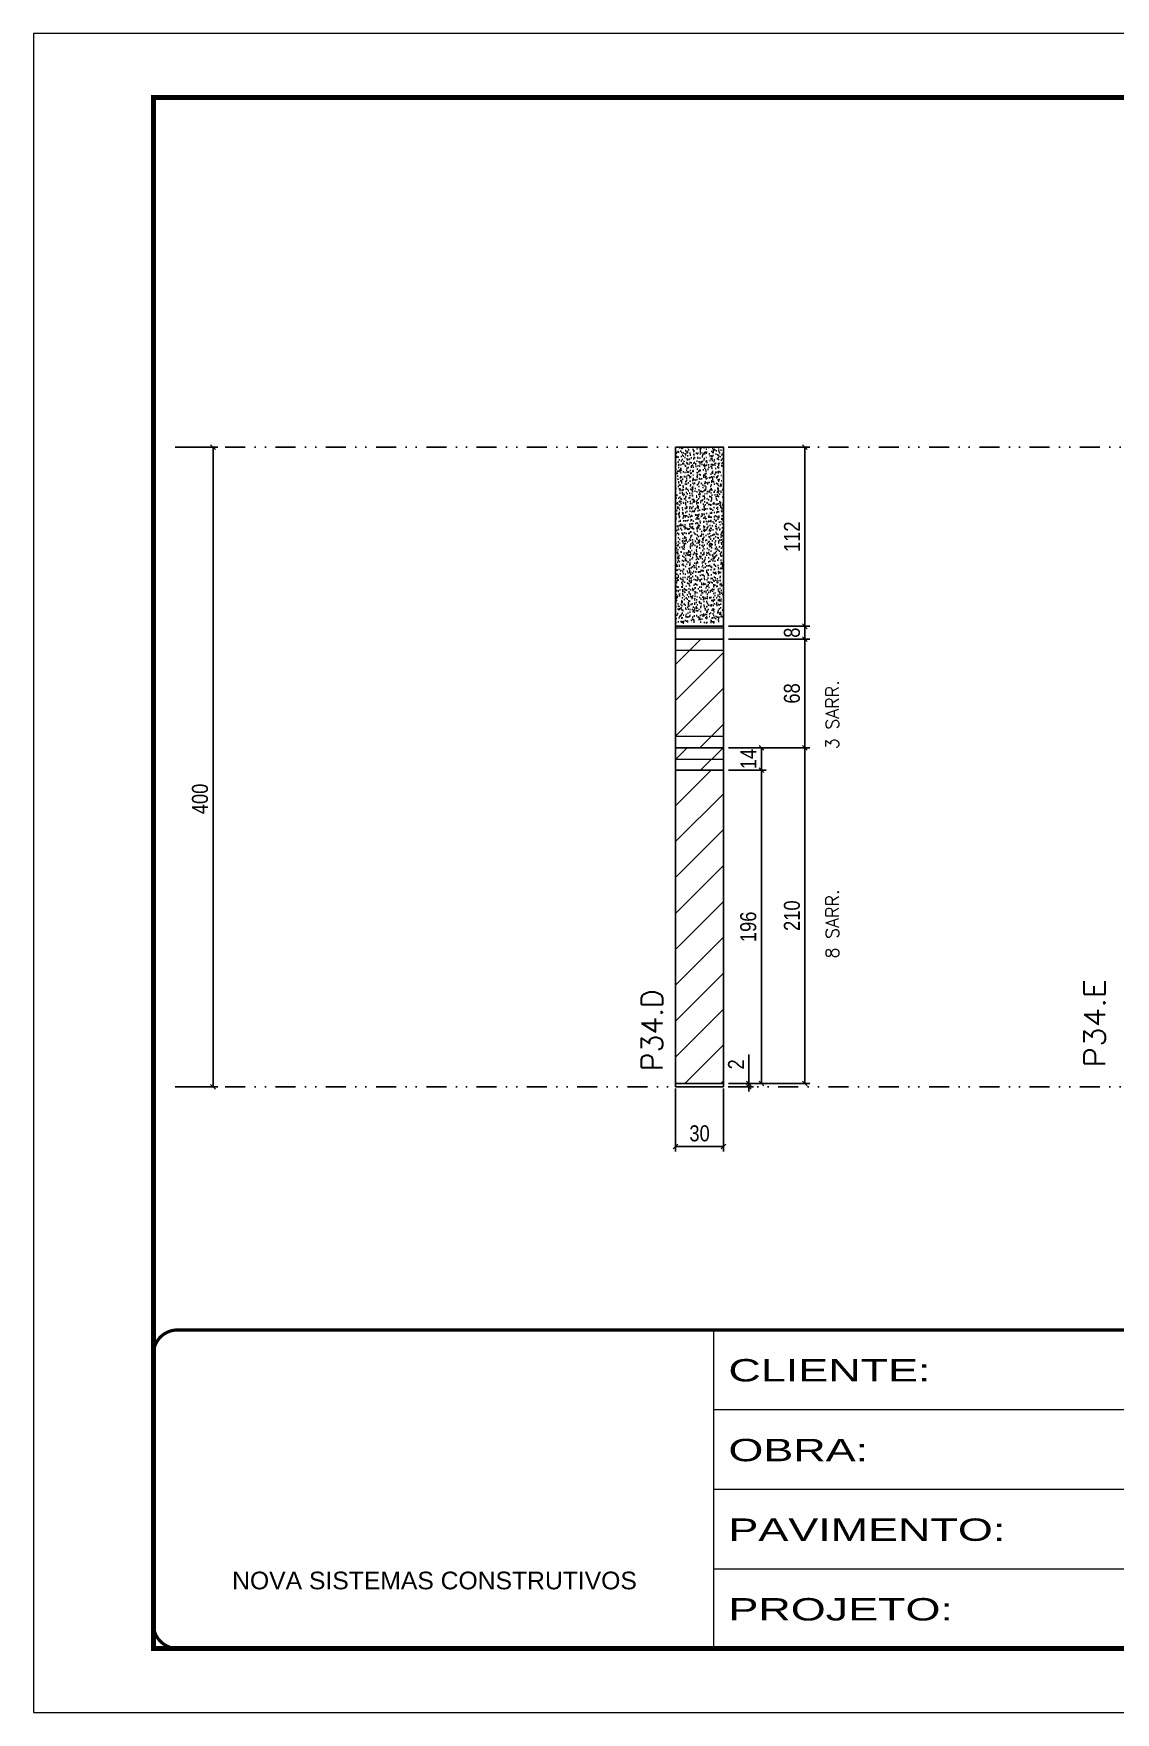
# Model space of a CAD drawing. Extents: x 28748 to 35002, y 14885 to 43501.
# Drawn here: x 33517 to 34194, y 26371 to 27421 of the extents above; entities that cross this region are included whole.
import ezdxf

# ---------------------------------------------------------------- set-up
doc = ezdxf.new("R2010")
doc.units = 0
for name, pattern in [('CONTINUO', [0]), ('DASHED', [0.75, 0.5, -0.25]), ('DIVIDE2', [0.625, 0.25, -0.125, 0, -0.125, 0, -0.125])]:
    doc.linetypes.add(name, pattern=pattern)
for name, color, linetype in [('COTA', 241, 'Continuous'), ('Nível', 160, 'Continuous'), ('Painéis', 200, 'Continuous')]:
    doc.layers.add(name, color=color, linetype=linetype)
for name, color, linetype, lineweight in [('Folhas', 255, 'Continuous', 9), ('Hachura', 251, 'Continuous', 9), ('Sarr 2.2x7', 40, 'Continuous', 9), ('SARRAFO DE PRESSAO', 251, 'DASHED', 9), ('Texto Seção', 7, 'Continuous', 15)]:
    doc.layers.add(name, color=color, linetype=linetype, lineweight=lineweight)
doc.styles.add('ARIAL', font='arial.ttf')
doc.styles.add('COTA TECNICA', font='techl___.ttf', dxfattribs={"height": 10})
doc.styles.add('COTA TECNICA-50', font='techl___.ttf', dxfattribs={"height": 10})
doc.styles.add('REGUA-120', font='ROMANS.shx', dxfattribs={"height": 15})
doc.styles.add('ROMANS', font='romans.shx')
doc.styles.add('Tecnologia', font='')
doc.styles.get('Tecnologia').set_extended_font_data('Forgotten Futurist')
doc.dimstyles.new('COTA PAINEL-50', dxfattribs={"dimtxt": 10, "dimasz": 3, "dimexe": 3, "dimexo": 3, "dimgap": 3, "dimtad": 1, "dimdec": 1, "dimzin": 12, "dimdsep": 46, "dimtxsty": 'COTA TECNICA-50', "dimblk1": 'OBLIQUE', "dimblk2": 'OBLIQUE', "dimsah": 1, "dimcen": 0.9, "dimclrd": 4, "dimclre": 4, "dimclrt": 240, "dimadec": 1, "dimazin": 3, "dimtfac": 1, "dimtdec": 1, "dimtmove": 0, "dimatfit": 3, "dimfxl": 1, "dimtolj": 1, "dimtzin": 12, "dimarcsym": 0})
doc.dimstyles.new('PAINEL', dxfattribs={"dimtxt": 10, "dimasz": 3, "dimexe": 3, "dimexo": 3, "dimgap": 3, "dimtad": 1, "dimdec": 1, "dimzin": 12, "dimdsep": 46, "dimtxsty": 'COTA TECNICA', "dimblk1": 'OBLIQUE', "dimblk2": 'OBLIQUE', "dimsah": 1, "dimcen": 0.9, "dimclrd": 4, "dimclre": 4, "dimclrt": 240, "dimadec": 1, "dimazin": 3, "dimtfac": 1, "dimtdec": 1, "dimtmove": 0, "dimatfit": 3, "dimfxl": 1, "dimtolj": 1, "dimtzin": 12, "dimarcsym": 0})

# ---------------------------------------------------------------- blocks, each defined once
blk = doc.blocks.new('9999999999')
at = {"color": 30, "linetype": 'CONTINUO'}
for p, q in [((98564.6, 34230.2), (98564.6, 34429.4)), ((98564.6, 34379.6), (99584, 34379.6)), ((98564.6, 34329.8), (99488, 34329.8)), ((98564.6, 34280), (99488, 34280))]:
    blk.add_line(p, q, dxfattribs=at)
at = {"color": 30, "linetype": 'CONTINUO', "const_width": 2}
blk.add_lwpolyline([(99584, 34230.2), (99584, 34414.4, 0.414214), (99569, 34429.4), (98229, 34429.4, 0.414214), (98214, 34414.4), (98214, 34245.2, 0.414214), (98229, 34230.2), (99584, 34230.2)], format="xyb", dxfattribs=at)
at = {"layer": 'Folhas'}
blk.add_lwpolyline([(98139, 34190.2), (99624, 34190.2), (99624, 35240.2), (98139, 35240.2)], close=True, dxfattribs=at)
at = {"layer": 'Folhas', "color": 30, "const_width": 3}
blk.add_lwpolyline([(98214, 34230.2), (99584, 34230.2), (99584, 35200.2), (98214, 35200.2)], close=True, dxfattribs=at)
at = {"color": 7, "linetype": 'Continuous', "ltscale": 5, "style": 'ARIAL'}
blk.add_text('NOVA SISTEMAS CONSTRUTIVOS', height=11.059, dxfattribs=at).set_placement((98263.2, 34267.2))
at = {"layer": 'Folhas', "color": 7, "style": 'Tecnologia', "width": 1.5}
for s, p in [('CLIENTE:', (98573.7, 34397.2)), ('OBRA:', (98573.7, 34347.3)), ('PAVIMENTO:', (98573.7, 34297.5)), ('PROJETO:', (98573.7, 34247.7))]:
    blk.add_text(s, height=14, dxfattribs=at).set_placement(p)
blk = doc.blocks.new('_Oblique')
at = {"color": 0, "linetype": 'ByBlock', "lineweight": -2}
blk.add_line((-0.5, -0.5), (0.5, 0.5), dxfattribs=at)
blk = doc.blocks.new('*D1171')
at = {"layer": 'COTA', "color": 4, "linetype": 'ByBlock', "lineweight": -2, "transparency": 16777216}
for p, q in [((33617.1, 27162), (33632.1, 27162)), ((33629.1, 27162), (33629.1, 26762)), ((33608.3, 26762), (33632.1, 26762))]:
    blk.add_line(p, q, dxfattribs=at)
at = {"layer": 'Defpoints', "color": 0, "linetype": 'ByBlock', "transparency": 16777216}
for p in [(33614.1, 27162), (33605.3, 26762), (33629.1, 26762)]:
    blk.add_point(p, dxfattribs=at)
at = {"layer": 'COTA', "color": 4, "linetype": 'ByBlock', "lineweight": -2, "transparency": 16777216, "xscale": 3, "yscale": 3, "zscale": 3}
for p, rotation in [((33629.1, 27162), 90), ((33629.1, 26762), 270)]:
    blk.add_blockref('_Oblique', p, dxfattribs=dict(at, rotation=rotation))
at = {"layer": 'COTA', "color": 240, "linetype": 'ByBlock', "transparency": 16777216, "insert": (33621, 26942), "char_height": 10, "attachment_point": 5, "rotation": 90, "style": 'COTA TECNICA'}
blk.add_mtext('\\A1;400', dxfattribs=at)
blk = doc.blocks.new('*D1172')
at = {"layer": 'COTA', "color": 4, "lineweight": -2, "transparency": 16777216}
for p, q in [((33918.5, 26761), (33918.5, 26721.6)), ((33948.5, 26761), (33948.5, 26721.6)), ((33918.5, 26724.6), (33948.5, 26724.6))]:
    blk.add_line(p, q, dxfattribs=at)
at = {"layer": 'Defpoints', "color": 0, "transparency": 16777216}
for p in [(33918.5, 26764), (33948.5, 26764), (33948.5, 26724.6)]:
    blk.add_point(p, dxfattribs=at)
at = {"layer": 'COTA', "color": 4, "lineweight": -2, "transparency": 16777216, "xscale": 3, "yscale": 3, "zscale": 3, "rotation": 180}
blk.add_blockref('_Oblique', (33918.5, 26724.6), dxfattribs=at)
at = {"layer": 'COTA', "color": 4, "lineweight": -2, "transparency": 16777216, "xscale": 3, "yscale": 3, "zscale": 3}
blk.add_blockref('_Oblique', (33948.5, 26724.6), dxfattribs=at)
at = {"layer": 'COTA', "color": 240, "transparency": 16777216, "insert": (33933.5, 26732.8), "char_height": 10, "attachment_point": 5, "style": 'COTA TECNICA'}
blk.add_mtext('\\A1;30', dxfattribs=at)
blk = doc.blocks.new('*D1173')
at = {"layer": 'COTA', "color": 4, "lineweight": -2, "transparency": 16777216}
for p, q in [((33964.3, 26764), (33964.3, 26782.1)), ((33951.5, 26764), (33967.3, 26764)), ((33951.5, 26762), (33967.3, 26762)), ((33964.3, 26762), (33964.3, 26764)), ((33964.3, 26762), (33964.3, 26759))]:
    blk.add_line(p, q, dxfattribs=at)
at = {"layer": 'Defpoints', "color": 0, "transparency": 16777216}
for p in [(33948.5, 26764), (33948.5, 26762), (33964.3, 26764)]:
    blk.add_point(p, dxfattribs=at)
at = {"layer": 'COTA', "color": 4, "lineweight": -2, "transparency": 16777216, "xscale": 3, "yscale": 3, "zscale": 3}
for p, rotation in [((33964.3, 26764), 270), ((33964.3, 26762), 90)]:
    blk.add_blockref('_Oblique', p, dxfattribs=dict(at, rotation=rotation))
at = {"layer": 'COTA', "color": 240, "transparency": 16777216, "insert": (33956.3, 26776), "char_height": 10, "attachment_point": 5, "rotation": 90, "style": 'COTA TECNICA-50'}
blk.add_mtext('\\A1;2', dxfattribs=at)
blk = doc.blocks.new('*D1937')
at = {"layer": 'COTA', "color": 4, "linetype": 'ByBlock', "lineweight": -2, "transparency": 16777216}
for p, q in [((33951.5, 27162), (34002.4, 27162)), ((33999.4, 27162), (33999.4, 27050)), ((33951.5, 27050), (34002.4, 27050))]:
    blk.add_line(p, q, dxfattribs=at)
at = {"layer": 'Defpoints', "color": 0, "linetype": 'ByBlock', "transparency": 16777216}
for p in [(33948.5, 27162), (33948.5, 27050), (33999.4, 27050)]:
    blk.add_point(p, dxfattribs=at)
at = {"layer": 'COTA', "color": 4, "linetype": 'ByBlock', "lineweight": -2, "transparency": 16777216, "xscale": 3, "yscale": 3, "zscale": 3}
for p, rotation in [((33999.4, 27162), 90), ((33999.4, 27050), 270)]:
    blk.add_blockref('_Oblique', p, dxfattribs=dict(at, rotation=rotation))
at = {"layer": 'COTA', "color": 240, "linetype": 'ByBlock', "transparency": 16777216, "insert": (33991.3, 27106), "char_height": 10, "attachment_point": 5, "rotation": 90, "style": 'COTA TECNICA'}
blk.add_mtext('\\A1;112', dxfattribs=at)
blk = doc.blocks.new('*D1938')
at = {"layer": 'COTA', "color": 4, "linetype": 'ByBlock', "lineweight": -2, "transparency": 16777216}
for p, q in [((33951.5, 26974), (34002.4, 26974)), ((33999.4, 26764), (33999.4, 26974)), ((33951.5, 26764), (34002.4, 26764))]:
    blk.add_line(p, q, dxfattribs=at)
at = {"layer": 'Defpoints', "color": 0, "linetype": 'ByBlock', "transparency": 16777216}
for p in [(33948.5, 26974), (33999.4, 26974), (33948.5, 26764)]:
    blk.add_point(p, dxfattribs=at)
at = {"layer": 'COTA', "color": 4, "linetype": 'ByBlock', "lineweight": -2, "transparency": 16777216, "xscale": 3, "yscale": 3, "zscale": 3}
for p, rotation in [((33999.4, 26974), 90), ((33999.4, 26764), 270)]:
    blk.add_blockref('_Oblique', p, dxfattribs=dict(at, rotation=rotation))
at = {"layer": 'COTA', "color": 240, "linetype": 'ByBlock', "transparency": 16777216, "insert": (33991.3, 26869), "char_height": 10, "attachment_point": 5, "rotation": 90, "style": 'COTA TECNICA'}
blk.add_mtext('\\A1;210', dxfattribs=at)
blk = doc.blocks.new('*D1174')
at = {"layer": 'COTA', "color": 4, "linetype": 'ByBlock', "lineweight": -2, "transparency": 16777216}
for p, q in [((33951.5, 26960), (33975.2, 26960)), ((33972.2, 26764), (33972.2, 26960)), ((33951.5, 26764), (33975.2, 26764))]:
    blk.add_line(p, q, dxfattribs=at)
at = {"layer": 'Defpoints', "color": 0, "linetype": 'ByBlock', "transparency": 16777216}
for p in [(33948.5, 26960), (33972.2, 26960), (33948.5, 26764)]:
    blk.add_point(p, dxfattribs=at)
at = {"layer": 'COTA', "color": 4, "linetype": 'ByBlock', "lineweight": -2, "transparency": 16777216, "xscale": 3, "yscale": 3, "zscale": 3}
for p, rotation in [((33972.2, 26960), 90), ((33972.2, 26764), 270)]:
    blk.add_blockref('_Oblique', p, dxfattribs=dict(at, rotation=rotation))
at = {"layer": 'COTA', "color": 240, "linetype": 'ByBlock', "transparency": 16777216, "insert": (33964, 26862), "char_height": 10, "attachment_point": 5, "rotation": 90, "style": 'COTA TECNICA'}
blk.add_mtext('\\A1;196', dxfattribs=at)
blk = doc.blocks.new('*D1175')
at = {"layer": 'COTA', "color": 4, "linetype": 'ByBlock', "lineweight": -2, "transparency": 16777216}
for p, q in [((33951.5, 26974), (33975.2, 26974)), ((33972.2, 26960), (33972.2, 26974)), ((33951.5, 26960), (33975.2, 26960))]:
    blk.add_line(p, q, dxfattribs=at)
at = {"layer": 'Defpoints', "color": 0, "linetype": 'ByBlock', "transparency": 16777216}
for p in [(33948.5, 26974), (33972.2, 26974), (33948.5, 26960)]:
    blk.add_point(p, dxfattribs=at)
at = {"layer": 'COTA', "color": 4, "linetype": 'ByBlock', "lineweight": -2, "transparency": 16777216, "xscale": 3, "yscale": 3, "zscale": 3}
for p, rotation in [((33972.2, 26974), 90), ((33972.2, 26960), 270)]:
    blk.add_blockref('_Oblique', p, dxfattribs=dict(at, rotation=rotation))
at = {"layer": 'COTA', "color": 240, "linetype": 'ByBlock', "transparency": 16777216, "insert": (33964.1, 26967), "char_height": 10, "attachment_point": 5, "rotation": 90, "style": 'COTA TECNICA'}
blk.add_mtext('\\A1;14', dxfattribs=at)
blk = doc.blocks.new('*D2324')
at = {"layer": 'COTA', "color": 4, "lineweight": -2, "transparency": 16777216}
for p, q in [((33951.5, 27042), (34002.4, 27042)), ((33999.4, 26974), (33999.4, 27042)), ((33951.5, 26974), (34002.4, 26974))]:
    blk.add_line(p, q, dxfattribs=at)
at = {"layer": 'Defpoints', "color": 0, "transparency": 16777216}
for p in [(33948.5, 27042), (33999.4, 27042), (33948.5, 26974)]:
    blk.add_point(p, dxfattribs=at)
at = {"layer": 'COTA', "color": 4, "lineweight": -2, "transparency": 16777216, "xscale": 3, "yscale": 3, "zscale": 3}
for p, rotation in [((33999.4, 27042), 90), ((33999.4, 26974), 270)]:
    blk.add_blockref('_Oblique', p, dxfattribs=dict(at, rotation=rotation))
at = {"layer": 'COTA', "color": 240, "transparency": 16777216, "insert": (33991.3, 27008), "char_height": 10, "attachment_point": 5, "rotation": 90, "style": 'COTA TECNICA'}
blk.add_mtext('\\A1;68', dxfattribs=at)
blk = doc.blocks.new('*D2640')
at = {"layer": 'COTA', "color": 4, "lineweight": -2, "transparency": 16777216}
for p, q in [((33951.5, 27050), (34002.4, 27050)), ((33999.4, 27050), (33999.4, 27042)), ((33951.5, 27042), (34002.4, 27042))]:
    blk.add_line(p, q, dxfattribs=at)
at = {"layer": 'Defpoints', "color": 0, "transparency": 16777216}
for p in [(33948.5, 27050), (33948.5, 27042), (33999.4, 27042)]:
    blk.add_point(p, dxfattribs=at)
at = {"layer": 'COTA', "color": 4, "lineweight": -2, "transparency": 16777216, "xscale": 3, "yscale": 3, "zscale": 3}
for p, rotation in [((33999.4, 27050), 90), ((33999.4, 27042), 270)]:
    blk.add_blockref('_Oblique', p, dxfattribs=dict(at, rotation=rotation))
at = {"layer": 'COTA', "color": 240, "transparency": 16777216, "insert": (33991.3, 27046), "char_height": 10, "attachment_point": 5, "rotation": 90, "style": 'COTA TECNICA'}
blk.add_mtext('\\A1;8', dxfattribs=at)

msp = doc.modelspace()

# ---------------------------------------------------------------- hatches: boundary and pattern name
at = {"layer": 'COTA', "linetype": 'ByBlock'}
h = msp.add_hatch(dxfattribs=at)
h.set_pattern_fill('AR-CONC', color=256, scale=0.03)
h.set_pattern_definition([(50, (-96208.1223, -4348.787), (5.46554007, -0.47817257), [0.5715, -6.2865]), (355, (-96208.122, -4348.787), (-1.05730264, 5.73170536), [0.4572, -5.02921753]), (100.4514447, (-96207.667, -4348.827), (4.40823741, 5.25353256), [0.48570026, -5.34270734]), (46.1842, (-96208.122, -4347.263), (8.13237123, -1.26126984), [0.85725, -9.42975]), (96.6355576, (-96207.4446, -4347.368), (7.122124, 7.42278374), [0.7285507, -8.01406824]), (351.184151, (-96208.122, -4347.263), (7.122124, 7.42278374), [0.685799, -7.54379196]), (21, (-96207.3603, -4347.644), (4.54843174, -3.06795595), [0.5715, -6.2865]), (326, (-96207.36, -4347.644), (1.85406085, 5.52563898), [0.4572, -5.0292]), (71.451445, (-96206.981, -4347.8996), (6.40249258, 2.45768307), [0.48570026, -5.34269813]), (37.5, (-96208.1223, -4348.787), (0.092658098, 2.536651166), [0, -4.96824, 0, -5.1054, 0, -5.04825]), (7.5, (-96208.1223, -4348.787), (2.004589875, 3.005417245), [0, -2.91084, 0, -4.85394, 0, -1.92405]), (327.5, (-96209.8215, -4348.787), (4.067717855, -0.17186232), [0, -1.905, 0, -5.9436, 0, -7.8867]), (317.5, (-96210.5835, -4348.787), (4.44387544, 0.76279473), [0, -2.4765, 0, -3.94716, 0, -5.6007])])
h.paths.add_polyline_path([(33918.48, 27051.98), (33948.48, 27051.98), (33948.48, 27161.98), (33918.48, 27161.98)])
at = {"layer": 'Hachura'}
h = msp.add_hatch(dxfattribs=at)
h.set_pattern_fill('ANSI31', color=256, scale=5)
h.paths.add_polyline_path([(33948.48, 27041.98), (33918.48, 27041.98), (33918.48, 26973.98), (33948.48, 26973.98)])
at = {"layer": 'Hachura', "linetype": 'ByBlock'}
h = msp.add_hatch(dxfattribs=at)
h.set_pattern_fill('ANSI31', color=256, scale=5)
h.set_pattern_definition([(45, (28982.809, 36668.885), (-11.22532, 11.22532), [])])
h.paths.add_polyline_path([(33948.48, 26973.98), (33918.48, 26973.98), (33918.48, 26964.98), (33918.48, 26959.98), (33948.48, 26959.98), (33948.48, 26964.98)])
h = msp.add_hatch(dxfattribs=at)
h.set_pattern_fill('ANSI31', color=256, scale=5)
h.set_pattern_definition([(45, (-97089.158, -2076.637), (-11.2253202, 11.2253202), [])])
h.paths.add_polyline_path([(33918.48, 26959.98), (33918.48, 26763.98), (33948.48, 26763.98), (33948.48, 26959.98)])

# ---------------------------------------------------------------- linework, layer by layer
at = {"layer": 'COTA', "linetype": 'ByBlock'}
msp.add_lwpolyline([(33918.48, 27049.98), (33948.48, 27049.98), (33948.48, 27161.98), (33918.48, 27161.98)], close=True, dxfattribs=at)
at = {"layer": 'Nível', "color": 4, "linetype": 'DIVIDE2', "ltscale": 50}
for p, q in [((33605.34, 27161.98), (34975.34, 27161.98)), ((33605.34, 26761.98), (34975.34, 26761.98))]:
    msp.add_line(p, q, dxfattribs=at)
at = {"layer": 'Painéis'}
for p, q in [((33918.48, 27041.98), (33948.48, 27041.98)), ((33918.48, 26973.98), (33918.48, 27041.98)), ((33948.48, 27041.98), (33948.48, 26973.98)), ((33948.48, 26973.98), (33918.48, 26973.98)), ((33948.48, 26973.98), (33918.48, 26973.98)), ((33918.48, 26964.98), (33918.48, 26763.98)), ((33948.48, 26763.98), (33948.48, 26964.98)), ((33918.48, 26959.98), (33948.48, 26959.98)), ((33918.48, 26763.98), (33948.48, 26763.98)), ((33918.48, 26763.98), (33948.48, 26763.98)), ((33918.48, 26761.98), (33918.48, 26763.98)), ((33948.48, 26761.98), (33918.48, 26761.98)), ((33948.48, 26763.98), (33948.48, 26761.98))]:
    msp.add_line(p, q, dxfattribs=at)
msp.add_lwpolyline([(33918.48, 27049.98), (33948.48, 27049.98), (33948.48, 27041.98), (33918.48, 27041.98)], close=True, dxfattribs=at)
msp.add_lwpolyline([(33948.48, 26964.98), (33948.48, 26973.98), (33918.48, 26973.98), (33918.48, 26964.98)], dxfattribs=at)
at = {"layer": 'Sarr 2.2x7'}
for p, q in [((33918.48, 27048.98), (33948.48, 27048.98)), ((33918.48, 27034.98), (33948.48, 27034.98)), ((33948.48, 26980.98), (33918.48, 26980.98)), ((33918.48, 26966.98), (33948.48, 26966.98))]:
    msp.add_line(p, q, dxfattribs=at)

# ---------------------------------------------------------------- block references
at = {"layer": 'SARRAFO DE PRESSAO', "color": 6, "linetype": 'ByBlock'}
msp.add_blockref('9999999999', (-64622.14, -7819.51), dxfattribs=at)

# ---------------------------------------------------------------- texts
at = {"layer": 'Texto Seção', "linetype": 'Continuous', "style": 'ROMANS'}
for s, p in [('3 SARR.', (34020.57, 26973.06)), ('8 SARR.', (34020.57, 26842.21))]:
    msp.add_text(s, height=8, rotation=90, dxfattribs=at).set_placement(p)
at = {"layer": 'Texto Seção', "style": 'REGUA-120', "width": 1.1}
msp.add_text('P34.E', height=13, rotation=90, dxfattribs=at).set_placement((34187.18, 26774.04))
at = {"layer": 'Texto Seção', "style": 'REGUA-120'}
msp.add_text('P34.D', height=13, rotation=90, dxfattribs=at).set_placement((33910.23, 26771.75))

# ---------------------------------------------------------------- dimensions: what is measured, and where the dimension line sits
at = {"layer": 'COTA', "linetype": 'ByBlock'}
dim = msp.add_linear_dim(base=(33629.06, 26761.98), p1=(33614.06, 27161.98), p2=(33605.34, 26761.98), angle=90, dimstyle='PAINEL', dxfattribs=at)
dim.commit()
dim.dimension.update_dxf_attribs({"geometry": '*D1171', "text_midpoint": (33629.06, 26941.98), "dimtype": 160})
for base, p1, p2, picture, middle in [((33999.38, 27049.98), (33948.48, 27161.98), (33948.48, 27049.98), '*D1937', (33991.32, 27105.98)), ((33999.38, 26973.98), (33948.48, 26763.98), (33948.48, 26973.98), '*D1938', (33991.27, 26868.98)), ((33972.16, 26959.98), (33948.48, 26763.98), (33948.48, 26959.98), '*D1174', (33964.03, 26861.98))]:
    dim = msp.add_linear_dim(base=base, p1=p1, p2=p2, angle=90, dimstyle='PAINEL', dxfattribs=at)
    dim.commit()
    dim.dimension.update_dxf_attribs({"geometry": picture, "text_midpoint": middle})
at = {"layer": 'COTA'}
for base, p1, p2, dimstyle, picture, middle in [((33999.38, 27041.98), (33948.48, 27049.98), (33948.48, 27041.98), 'PAINEL', '*D2640', (33999.38, 27045.98)), ((33964.33, 26763.98), (33948.48, 26761.98), (33948.48, 26763.98), 'COTA PAINEL-50', '*D1173', (33964.33, 26776.03))]:
    dim = msp.add_linear_dim(base=base, p1=p1, p2=p2, angle=90, dimstyle=dimstyle, dxfattribs=at)
    dim.commit()
    dim.dimension.update_dxf_attribs({"geometry": picture, "text_midpoint": middle, "dimtype": 160})
dim = msp.add_linear_dim(base=(33999.38, 27041.98), p1=(33948.48, 26973.98), p2=(33948.48, 27041.98), angle=90, dimstyle='PAINEL', dxfattribs=at)
dim.commit()
dim.dimension.update_dxf_attribs({"geometry": '*D2324', "text_midpoint": (33991.25, 27007.98)})
at = {"layer": 'COTA', "linetype": 'ByBlock'}
dim = msp.add_linear_dim(base=(33972.16, 26973.98), p1=(33948.48, 26959.98), p2=(33948.48, 26973.98), angle=90, dimstyle='PAINEL', override={"dimtmove": 1}, dxfattribs=at)
dim.commit()
dim.dimension.update_dxf_attribs({"geometry": '*D1175', "text_midpoint": (33972.16, 26966.98), "dimtype": 160})
at = {"layer": 'COTA'}
dim = msp.add_linear_dim(base=(33948.48, 26724.63), p1=(33918.48, 26763.98), p2=(33948.48, 26763.98), dimstyle='PAINEL', override={"dimarcsym": 2}, dxfattribs=at)
dim.commit()
dim.dimension.update_dxf_attribs({"geometry": '*D1172', "text_midpoint": (33933.48, 26732.85)})

doc.saveas('drawing.dxf')
